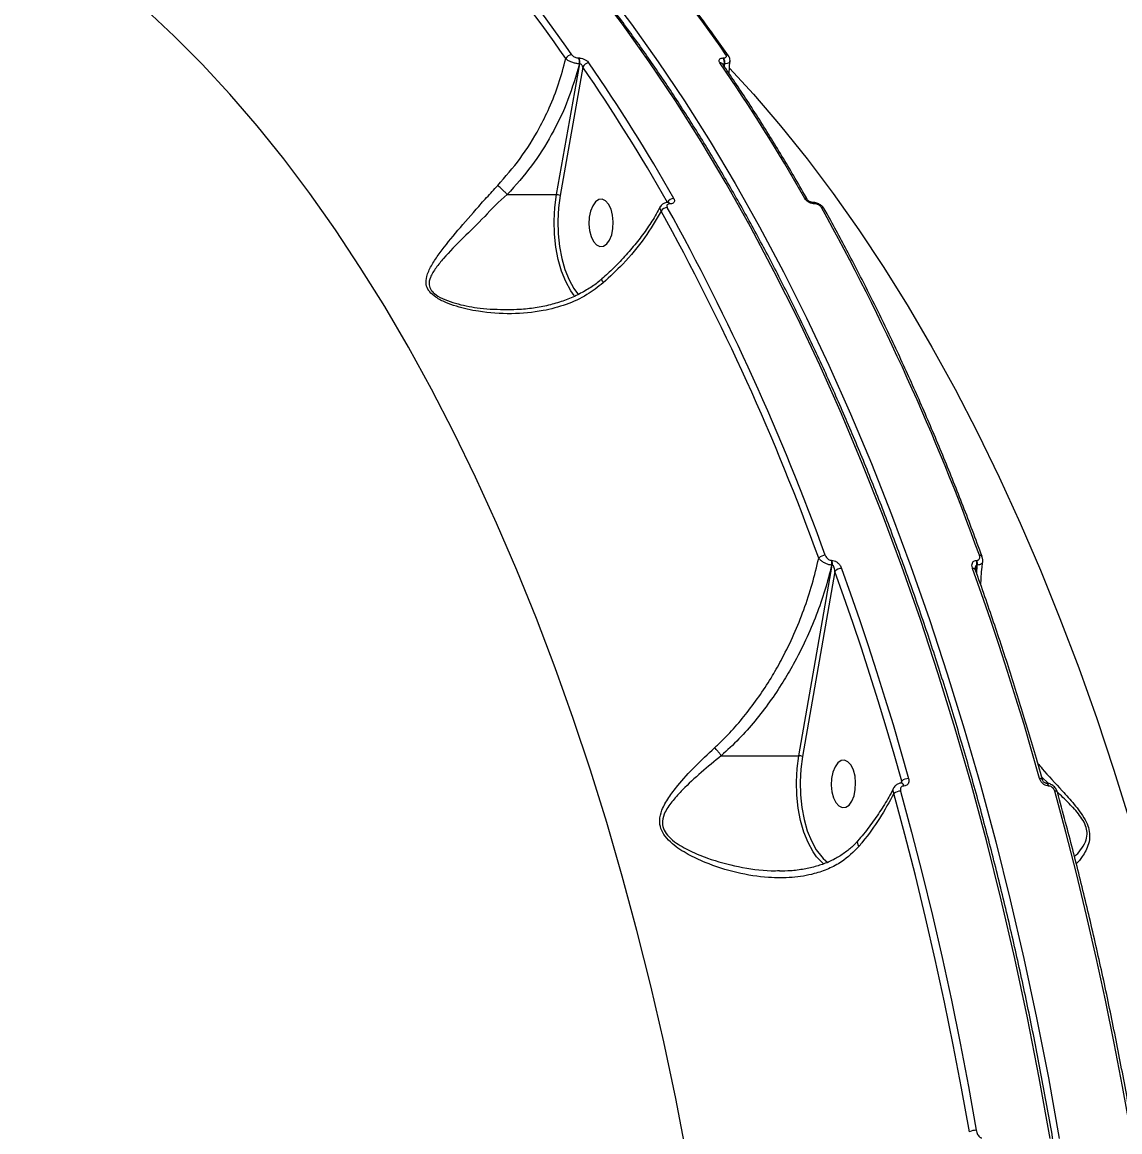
# Model space of a CAD drawing. Header units: millimetres. Extents: x -8327 to 9087, y -6583 to 5996.
# Drawn here: x 5336.9 to 5545.2, y 361.9 to 572.4 of the extents above; entities that cross this region are included whole.
import ezdxf

# ---------------------------------------------------------------- set-up
doc = ezdxf.new("R2010")
doc.units = ezdxf.units.MM
doc.layers.add('DIKOM_ОБЪЕКТ', color=7, linetype='Continuous')
doc.layers.add('DIKOM_РАЗМЕР_ОБЪЕКТА', color=7, linetype='Continuous')
doc.styles.add('style1', font='arial.ttf', dxfattribs={"width": 0.8})
doc.dimstyles.new('1-50', dxfattribs={"dimtxt": 300, "dimasz": 200, "dimexe": 100, "dimexo": 0, "dimgap": 100, "dimtad": 1, "dimtxsty": 'style1', "dimcen": 200, "dimclrd": 7, "dimclre": 7, "dimclrt": 7, "dimadec": 1, "dimazin": 2, "dimtfac": 1, "dimtmove": 0, "dimatfit": 2, "dimfxl": 0, "dimlwd": 25, "dimlwe": 18, "dimarcsym": 0})

# ---------------------------------------------------------------- blocks, each defined once
blk = doc.blocks.new('*D9')
at = {"layer": 'Defpoints', "color": 0, "transparency": 16777216}
for p in [(7087.37, 843.9), (-4957.59, 227.93), (7087.37, -4838.64)]:
    blk.add_point(p, dxfattribs=at)
at = {"layer": 'DIKOM_РАЗМЕР_ОБЪЕКТА', "color": 7, "lineweight": 18, "transparency": 16777216}
for p, q in [((7087.37, 843.9), (7087.37, -4938.64)), ((-4957.59, 227.93), (-4957.59, -4938.64))]:
    blk.add_line(p, q, dxfattribs=at)
at = {"layer": 'DIKOM_РАЗМЕР_ОБЪЕКТА', "color": 7, "lineweight": 25, "transparency": 16777216}
blk.add_line((-4757.59, -4838.64), (6887.37, -4838.64), dxfattribs=at)
at = {"layer": 'DIKOM_РАЗМЕР_ОБЪЕКТА', "color": 7, "transparency": 16777216}
for points in [[(-4757.59, -4805.31), (-4757.59, -4871.97), (-4957.59, -4838.64)], [(6887.37, -4805.31), (6887.37, -4871.97), (7087.37, -4838.64)]]:
    blk.add_solid(points, dxfattribs=at)
at = {"layer": 'DIKOM_РАЗМЕР_ОБЪЕКТА', "color": 7, "transparency": 16777216, "insert": (4098.94, -4585.47), "char_height": 300, "attachment_point": 5, "style": 'style1'}
blk.add_mtext('12040', dxfattribs=at)

msp = doc.modelspace()

# ---------------------------------------------------------------- linework, layer by layer
at = {"layer": 'DIKOM_ОБЪЕКТ', "color": 7, "linetype": 'Continuous', "lineweight": 15}
for p, q in [((5438.261, 539.699), (5442.669, 564.5)), ((5442.42, 565.63), (5442.489, 565.63)), ((5442.669, 564.5), (5442.601, 564.5)), ((5469.918, 565.63), (5469.986, 565.63)), ((5470.099, 564.5), (5470.03, 564.114)), ((5470.167, 564.5), (5470.099, 564.5)), ((5470.147, 563.939), (5470.167, 564.5)), ((5471.014, 562.65), (5471.186, 565.016)), ((5443.261, 563.888), (5438.934, 539.537)), ((5428.929, 539.699), (5438.261, 539.699)), ((5459.46, 538.219), (5459.413, 538.219)), ((5459.807, 537.957), (5459.76, 537.957)), ((5486.936, 538.219), (5486.889, 538.219)), ((5487.284, 537.957), (5487.237, 537.957)), ((5428.905, 517.905), (5429.117, 517.894)), ((5484.252, 433.281), (5490.593, 469.436)), ((5490.438, 470.335), (5490.527, 470.335)), ((5490.593, 469.436), (5490.505, 469.436)), ((5518.023, 469.436), (5517.829, 468.33)), ((5517.956, 470.335), (5518.044, 470.335)), ((5518.013, 467.81), (5518.112, 469.436)), ((5518.112, 469.436), (5518.023, 469.436)), ((5491.084, 468.24), (5484.924, 433.119)), ((5517.743, 468.57), (5517.74, 468.579)), ((5469.543, 433.281), (5484.252, 433.281)), ((5503.598, 428.052), (5503.782, 428.472)), ((5503.748, 428.059), (5503.72, 428.059)), ((5504.202, 427.534), (5504.174, 427.534)), ((5531.628, 428.003), (5530.309, 429.271)), ((5531.206, 428.059), (5531.178, 428.059)), ((5531.659, 427.534), (5531.631, 427.534))]:
    msp.add_line(p, q, dxfattribs=at)
at = {"layer": 'DIKOM_ОБЪЕКТ', "color": 7, "linetype": 'Continuous', "lineweight": 15, "flags": 128}
for points in [[(5531.957, 360.698), (5529.886, 372.205), (5527.644, 383.59), (5525.233, 394.844), (5522.655, 405.958), (5519.912, 416.922), (5517.006, 427.726), (5513.939, 438.362), (5510.715, 448.821), (5507.336, 459.094), (5503.806, 469.173), (5500.126, 479.048), (5496.299, 488.711), (5492.33, 498.155), (5488.222, 507.371), (5483.978, 516.352), (5479.601, 525.09), (5475.095, 533.578), (5470.465, 541.809), (5465.713, 549.775), (5460.844, 557.469), (5455.862, 564.887), (5450.772, 572.02), (5445.577, 578.864)], [(5447.291, 578.864), (5452.486, 572.02), (5457.577, 564.887), (5462.558, 557.469), (5467.427, 549.775), (5472.179, 541.809), (5476.809, 533.578), (5481.315, 525.09), (5485.692, 516.352), (5489.936, 507.371), (5494.045, 498.155), (5498.014, 488.711), (5501.84, 479.048), (5505.52, 469.173), (5509.051, 459.094), (5512.43, 448.821), (5515.653, 438.362), (5518.72, 427.726), (5521.626, 416.922), (5524.369, 405.958), (5526.947, 394.844), (5529.358, 383.59), (5531.6, 372.205), (5533.671, 360.698)], [(5463.027, 357.348), (5460.908, 368.249), (5458.619, 379.02), (5456.161, 389.65), (5453.538, 400.129), (5450.752, 410.449), (5447.804, 420.598), (5444.699, 430.568), (5441.438, 440.35), (5438.025, 449.934), (5434.464, 459.311), (5430.756, 468.474), (5426.907, 477.412), (5422.919, 486.118), (5418.796, 494.584), (5414.542, 502.803), (5410.161, 510.765), (5405.657, 518.464), (5401.034, 525.893), (5396.296, 533.045), (5391.448, 539.912), (5386.495, 546.49), (5381.441, 552.771), (5376.29, 558.75), (5371.048, 564.421), (5365.719, 569.78), (5360.309, 574.82)], [(5471.107, 563.673), (5475.636, 558.75), (5480.786, 552.771), (5485.841, 546.49), (5490.794, 539.912), (5495.642, 533.045), (5500.379, 525.893), (5505.002, 518.464), (5509.507, 510.765), (5513.888, 502.803), (5518.142, 494.584), (5522.265, 486.118), (5526.253, 477.412), (5530.102, 468.474), (5533.81, 459.311), (5537.371, 449.934), (5540.784, 440.35), (5544.044, 430.568), (5547.15, 420.598)], [(5441.643, 520.545), (5440.978, 521.482), (5440.03, 523.207), (5439.229, 525.194), (5438.593, 527.394), (5438.137, 529.757), (5437.872, 532.227), (5437.804, 534.746), (5437.935, 537.257), (5438.261, 539.699)], [(5438.934, 539.537), (5438.617, 537.169), (5438.49, 534.734), (5438.556, 532.291), (5438.813, 529.896), (5439.255, 527.605), (5439.872, 525.471), (5440.649, 523.546), (5441.568, 521.872), (5442.449, 520.673)], [(5448.736, 532.096), (5448.981, 533.285), (5449.044, 534.56), (5448.919, 535.818), (5448.616, 536.956), (5448.161, 537.884), (5447.59, 538.524), (5446.949, 538.826), (5446.29, 538.765), (5445.667, 538.346), (5445.129, 537.603), (5444.722, 536.596), (5444.476, 535.407), (5444.414, 534.132), (5444.538, 532.874), (5444.841, 531.736), (5445.296, 530.809), (5445.867, 530.169), (5446.508, 529.867), (5447.167, 529.928), (5447.79, 530.347), (5448.328, 531.089), (5448.736, 532.096)], [(5503.782, 428.472), (5502.321, 433.59), (5500.823, 438.668), (5499.289, 443.705), (5497.719, 448.7), (5496.114, 453.652), (5494.472, 458.56), (5492.796, 463.423), (5491.084, 468.24)], [(5492.363, 468.814), (5494.079, 463.985), (5495.759, 459.111), (5497.404, 454.191), (5499.014, 449.227), (5500.588, 444.22), (5502.126, 439.171), (5503.627, 434.081), (5505.092, 428.95)], [(5529.95, 428.95), (5528.485, 434.081), (5526.984, 439.171), (5525.446, 444.22), (5523.872, 449.227), (5522.262, 454.191), (5520.617, 459.111), (5518.937, 463.985), (5517.221, 468.814)], [(5487.633, 414.127), (5486.969, 415.064), (5486.021, 416.79), (5485.219, 418.776), (5484.583, 420.976), (5484.127, 423.339), (5483.863, 425.809), (5483.795, 428.329), (5483.925, 430.839), (5484.252, 433.281)], [(5484.924, 433.119), (5484.608, 430.751), (5484.481, 428.317), (5484.547, 425.874), (5484.804, 423.478), (5485.246, 421.187), (5485.862, 419.054), (5486.639, 417.128), (5487.558, 415.455), (5488.598, 414.073), (5488.873, 413.777)], [(5494.726, 425.679), (5494.971, 426.868), (5495.034, 428.143), (5494.909, 429.4), (5494.607, 430.539), (5494.151, 431.466), (5493.58, 432.106), (5492.939, 432.408), (5492.28, 432.347), (5491.657, 431.928), (5491.12, 431.185), (5490.712, 430.178), (5490.466, 428.989), (5490.404, 427.714), (5490.529, 426.457), (5490.831, 425.318), (5491.286, 424.391), (5491.857, 423.751), (5492.499, 423.449), (5493.158, 423.51), (5493.781, 423.929), (5494.318, 424.672), (5494.726, 425.679)], [(5516.617, 361.944), (5515.131, 370.208), (5513.556, 378.411), (5511.893, 386.547), (5510.143, 394.615), (5508.307, 402.61), (5506.385, 410.528), (5504.378, 418.367), (5502.287, 426.123)], [(5503.563, 426.562), (5505.658, 418.789), (5507.669, 410.932), (5509.596, 402.996), (5511.436, 394.984), (5513.19, 386.898), (5514.856, 378.743), (5516.435, 370.523), (5517.924, 362.24)], [(5547.171, 362.24), (5545.681, 370.523), (5544.103, 378.743), (5542.436, 386.898), (5540.682, 394.984), (5538.842, 402.996), (5536.916, 410.932), (5534.904, 418.789), (5532.809, 426.562)], [(5533.319, 426.355), (5533.315, 426.369), (5533.271, 426.435), (5533.196, 426.489), (5533.091, 426.529), (5532.961, 426.553), (5532.809, 426.562)], [(5489.022, 412.698), (5488.041, 413.639), (5487.633, 414.127)], [(5488.873, 413.777), (5489.734, 413.015), (5489.774, 412.985)]]:
    msp.add_lwpolyline(points, dxfattribs=at)
at = {"layer": 'DIKOM_ОБЪЕКТ', "color": 7, "linetype": 'Continuous', "lineweight": 15}
for centre, radius, start, end in [((5238.911, 427.475), 245.271, 34.45514, 49.01567), ((5268.158, 427.475), 245.271, 34.45514, 49.01567), ((5238.214, 427.03), 244.738, 34.45526, 49.01528), ((5441.212, 564.912), 1.329, 92.48345, 154.06003), ((5470.437, 565.634), 0.607, 38.14018, 93.39548), ((5441.02, 564.827), 1.615, 348.32582, 29.84248), ((5441.093, 564.828), 1.61, 348.25858, 29.90972), ((5444.48, 563.365), 1.326, 92.32021, 156.75852), ((5161.789, 369.942), 343.235, 29.50198, 34.5683), ((5469.321, 564.086), 0.605, 37.79145, 93.48863), ((5186.379, 369.775), 343.552, 29.50431, 34.56597), ((5468.514, 564.826), 1.618, 348.37068, 29.79762), ((5468.586, 564.827), 1.615, 348.32582, 29.84248), ((5161.16, 369.517), 342.581, 29.50342, 34.56736), ((5438.277, 538.288), 1.411, 62.24605, 90.62036), ((5460.561, 537.557), 1.414, 91.63643, 151.59536), ((5485.431, 538.403), 0.57, 34.24019, 95.31108), ((5459.326, 535.842), 1.437, 91.81897, 148.37464), ((5061.601, 316.743), 454.736, 19.86983, 29.01072), ((5459.366, 537.795), 0.427, 22.33693, 83.68472), ((5459.414, 537.796), 0.425, 22.26729, 84.51571), ((5486.844, 537.796), 0.424, 22.26044, 84.59672), ((5486.887, 537.793), 0.43, 22.50458, 82.69063), ((5488.578, 536.708), 0.572, 34.33614, 95.10841), ((5090.848, 316.743), 454.736, 19.86983, 29.01072), ((5061.339, 316.566), 453.69, 19.86933, 29.01107), ((5489.284, 469.548), 1.754, 90.62116, 136.07651), ((5488.723, 469.756), 1.81, 349.81906, 18.6694), ((5488.811, 469.756), 1.81, 349.81906, 18.6694), ((5516.245, 469.755), 1.807, 349.81669, 18.73216), ((5516.327, 469.754), 1.813, 349.86754, 18.68132), ((5518.588, 470.779), 0.528, 32.86428, 98.30233), ((5492.369, 467.088), 1.725, 90.19041, 138.12199), ((5517.301, 468.3), 0.52, 32.54264, 98.85743), ((5484.268, 431.874), 1.407, 62.20352, 90.64435), ((5503.578, 427.478), 0.598, 5.32462, 76.10055), ((5503.613, 427.482), 0.591, 5.03837, 77.40257), ((5505.081, 426.948), 2.002, 89.70185, 130.45607), ((5530.042, 428.449), 0.51, 35.07379, 100.50637), ((5531.043, 427.482), 0.591, 5.02856, 77.47127), ((5531.063, 427.478), 0.599, 5.32037, 75.805), ((5503.566, 424.476), 2.085, 90.09732, 127.83272), ((5517.91, 359.272), 2.968, 89.73105, 115.82463)]:
    msp.add_arc(centre, radius, start, end, dxfattribs=at)
for points, knots in [([(5543.534, 228.93), (5543.527, 230.95), (5543.506, 236.81), (5543.348, 246.505), (5543.006, 258.003), (5542.499, 269.48), (5541.831, 280.925), (5541.001, 292.33), (5540.01, 303.687), (5538.859, 314.986), (5537.548, 326.221), (5536.079, 337.382), (5534.453, 348.46), (5532.671, 359.448), (5530.734, 370.337), (5528.643, 381.119), (5526.402, 391.787), (5524.009, 402.331), (5521.469, 412.744), (5518.782, 423.018), (5515.951, 433.146), (5512.977, 443.12), (5509.864, 452.932), (5506.612, 462.575), (5503.225, 472.042), (5499.706, 481.325), (5496.056, 490.418), (5492.278, 499.314), (5488.376, 508.007), (5484.352, 516.488), (5480.21, 524.754), (5475.95, 532.795), (5471.579, 540.609), (5467.098, 548.187), (5462.511, 555.524), (5457.821, 562.615), (5453.033, 569.455), (5448.148, 576.037), (5443.171, 582.358), (5438.106, 588.413), (5432.957, 594.196), (5427.727, 599.703), (5422.42, 604.93), (5417.041, 609.874), (5411.592, 614.529), (5406.08, 618.894), (5400.507, 622.963), (5394.877, 626.734), (5389.198, 630.209), (5383.468, 633.361), (5378.849, 635.7), (5376.129, 636.877), (5375.346, 637.215)], [0, 0, 0, 0, 0.010755, 0.031188, 0.0516214, 0.072055, 0.0924886, 0.1129222, 0.1333561, 0.15379, 0.1742242, 0.1946585, 0.2150931, 0.2355279, 0.2559631, 0.2763985, 0.2968343, 0.3172704, 0.3377069, 0.3581439, 0.3785814, 0.3990192, 0.4194576, 0.4398964, 0.460336, 0.4807759, 0.5012167, 0.5216578, 0.5420995, 0.5625418, 0.5829847, 0.6034285, 0.6238724, 0.6443171, 0.6647619, 0.6852074, 0.705653, 0.7260989, 0.7465444, 0.7669899, 0.7874346, 0.8078782, 0.8283208, 0.8487614, 0.8692005, 0.8896362, 0.9100692, 0.9304987, 0.9509233, 0.9713434, 0.9917581, 1, 1, 1, 1]), ([(5470.915, 566.008), (5470.072, 567.201), (5467.628, 570.66), (5463.51, 576.189), (5458.532, 582.506), (5453.465, 588.554), (5448.313, 594.33), (5443.081, 599.832), (5437.772, 605.049), (5433.223, 609.234), (5430.435, 611.635), (5429.461, 612.473)], [0, 0, 0, 0, 0.0652735, 0.1892978, 0.3133246, 0.4373504, 0.5613719, 0.6853874, 0.8093958, 0.9333937, 1, 1, 1, 1]), ([(5441.154, 566.24), (5441.214, 566.169), (5441.334, 566.026), (5441.621, 565.837), (5441.943, 565.701), (5442.221, 565.638), (5442.369, 565.632), (5442.42, 565.63)], [0, 0, 0, 0, 0.2288037, 0.4576939, 0.6783802, 0.8883492, 1, 1, 1, 1]), ([(5469.986, 565.63), (5470.074, 565.636), (5470.249, 565.649), (5470.426, 565.748), (5470.513, 565.893), (5470.504, 566.066), (5470.433, 566.186), (5470.401, 566.24)], [0, 0, 0, 0, 0.2038872, 0.408036, 0.6135074, 0.8265211, 1, 1, 1, 1]), ([(5427.108, 541.418), (5428.565, 543.086), (5431.516, 546.465), (5434.659, 551.538), (5437.026, 556.335), (5438.77, 560.742), (5439.599, 563.903), (5440.017, 565.493)], [0, 0, 0, 0, 0.2398764, 0.4858768, 0.639422, 0.8185479, 1, 1, 1, 1]), ([(5442.601, 564.5), (5441.948, 562.225), (5440.623, 557.616), (5437.478, 551.107), (5433.632, 544.988), (5430.509, 541.476), (5428.929, 539.699)], [0, 0, 0, 0, 0.2516515, 0.5098591, 0.7518666, 1, 1, 1, 1]), ([(5442.601, 564.5), (5442.499, 564.507), (5442.205, 564.527), (5441.651, 564.642), (5440.997, 564.866), (5440.402, 565.165), (5440.145, 565.384), (5440.017, 565.493)], [0, 0, 0, 0, 0.1131963, 0.3259075, 0.5480421, 0.7754286, 1, 1, 1, 1]), ([(5442.489, 565.63), (5442.565, 565.627), (5442.791, 565.619), (5443.217, 565.522), (5443.712, 565.31), (5444.153, 565.02), (5444.335, 564.8), (5444.426, 564.69)], [0, 0, 0, 0, 0.1082872, 0.3204579, 0.5430545, 0.7716447, 1, 1, 1, 1]), ([(5443.261, 563.888), (5443.238, 563.959), (5443.191, 564.098), (5443.065, 564.284), (5442.923, 564.416), (5442.811, 564.472), (5442.733, 564.496), (5442.695, 564.498), (5442.669, 564.5)], [0, 0, 0, 0, 0.2552842, 0.4989952, 0.7168117, 0.8616324, 0.9068689, 1, 1, 1, 1]), ([(5469.284, 564.69), (5469.235, 564.774), (5469.126, 564.961), (5469.115, 565.227), (5469.25, 565.451), (5469.52, 565.601), (5469.785, 565.62), (5469.918, 565.63)], [0, 0, 0, 0, 0.1741858, 0.3895616, 0.5957622, 0.7979032, 1, 1, 1, 1]), ([(5469.805, 564.451), (5469.799, 564.459), (5469.791, 564.47), (5469.794, 564.464), (5469.795, 564.462)], [0, 0, 0, 0, 0.67614113, 1, 1, 1, 1]), ([(5485.902, 538.723), (5485.127, 540.076), (5482.88, 544.001), (5479.075, 550.314), (5474.489, 557.56), (5471.354, 562.17), (5469.799, 564.457)], [0, 0, 0, 0, 0.14988659, 0.43471243, 0.71954539, 1, 1, 1, 1]), ([(5470.099, 564.5), (5470.061, 564.496), (5470.015, 564.491), (5469.936, 564.451), (5469.902, 564.411), (5469.873, 564.377)], [0, 0, 0, 0, 0.398442, 0.4844083, 1, 1, 1, 1]), ([(5471.174, 565.016), (5471.177, 564.998), (5471.197, 564.887), (5471.032, 564.723), (5470.697, 564.551), (5470.344, 564.517), (5470.167, 564.5)], [0, 0, 0, 0, 0.0596638, 0.3723902, 0.6859008, 1, 1, 1, 1]), ([(5471.17, 565.021), (5471.181, 565.065), (5471.229, 565.256), (5471.129, 565.606), (5471.019, 565.89), (5470.914, 566.008), (5470.913, 566.01)], [0, 0, 0, 0, 0.1287006, 0.54912415, 0.99522065, 1, 1, 1, 1]), ([(5447.142, 522.964), (5446.133, 522.179), (5443.966, 520.494), (5440.075, 518.76), (5435.263, 517.464), (5429.646, 516.953), (5424.08, 517.351), (5419.911, 518.255), (5417.203, 519.213), (5415.42, 520.12), (5414.427, 520.971), (5413.815, 521.79), (5413.411, 522.783), (5413.593, 524.385), (5414.465, 526.216), (5416.241, 528.885), (5419.053, 532.377), (5422.256, 536.087), (5424.996, 539.149), (5426.401, 540.659), (5427.108, 541.418)], [0, 0, 0, 0, 0.0590584, 0.126774, 0.1965267, 0.2899962, 0.3861948, 0.4527713, 0.4864327, 0.5209044, 0.5489139, 0.5542505, 0.5800464, 0.6152109, 0.6617352, 0.7094954, 0.8061408, 0.9056042, 0.9525553, 1, 1, 1, 1]), ([(5428.927, 539.7), (5428.795, 539.846), (5428.531, 540.138), (5428.04, 540.62), (5427.601, 541.016), (5427.294, 541.274), (5427.155, 541.381), (5427.108, 541.418)], [0, 0, 0, 0, 0.2487495, 0.4975569, 0.746433, 0.9126913, 1, 1, 1, 1]), ([(5428.927, 539.7), (5428.926, 539.699), (5427.288, 538.471), (5424.622, 535.397), (5420.437, 531.455), (5417.393, 528.275), (5415.35, 525.829), (5414.307, 524.194), (5413.967, 522.734), (5414.301, 521.829), (5414.863, 521.098), (5415.823, 520.342), (5417.562, 519.555), (5420.242, 518.734), (5424.047, 518.003), (5427.189, 517.94), (5428.905, 517.905)], [0, 0, 0, 0, 0.0000269, 0.138832, 0.2813251, 0.427529, 0.4947205, 0.5630277, 0.6112747, 0.6455623, 0.6526443, 0.690314, 0.7374439, 0.7864473, 0.883296, 1, 1, 1, 1]), ([(5428.929, 539.699), (5428.928, 539.699), (5428.928, 539.699), (5428.927, 539.699), (5428.927, 539.7), (5428.927, 539.7)], [0, 0, 0, 0, 0.4444452, 0.8894401, 1, 1, 1, 1]), ([(5460.52, 538.97), (5460.571, 538.856), (5460.672, 538.629), (5460.621, 538.325), (5460.424, 538.096), (5460.131, 537.974), (5459.899, 537.962), (5459.807, 537.957)], [0, 0, 0, 0, 0.2150665, 0.4299951, 0.6446431, 0.8591897, 1, 1, 1, 1]), ([(5487.237, 537.957), (5487.139, 537.962), (5486.894, 537.974), (5486.463, 538.096), (5486.007, 538.325), (5485.614, 538.629), (5485.457, 538.856), (5485.378, 538.97)], [0, 0, 0, 0, 0.1407652, 0.3553175, 0.5700958, 0.784999, 1, 1, 1, 1]), ([(5457.961, 537.45), (5457.705, 536.959), (5456.995, 535.596), (5455.546, 533.367), (5453.651, 530.783), (5451.503, 528.246), (5449.254, 525.874), (5447.635, 524.409), (5446.88, 523.726)], [0, 0, 0, 0, 0.1021389, 0.2839105, 0.467274, 0.6519901, 0.8376701, 1, 1, 1, 1]), ([(5458.103, 536.595), (5458.039, 536.742), (5457.91, 537.034), (5457.911, 537.323), (5457.997, 537.421), (5458.001, 537.425)], [0, 0, 0, 0, 0.4897173, 0.9790378, 1, 1, 1, 1]), ([(5459.413, 538.219), (5459.413, 538.219), (5459.189, 538.233), (5458.794, 538.147), (5458.289, 537.872), (5458.1, 537.58), (5458.012, 537.444)], [0, 0, 0, 0, 0.00055105, 0.38828623, 0.71516102, 1, 1, 1, 1]), ([(5459.76, 537.957), (5459.698, 537.954), (5459.542, 537.945), (5459.346, 537.864), (5459.215, 537.71), (5459.181, 537.507), (5459.247, 537.354), (5459.281, 537.278)], [0, 0, 0, 0, 0.14212503, 0.35698064, 0.57154228, 0.78568256, 1, 1, 1, 1]), ([(5459.541, 538.226), (5459.539, 538.224), (5459.535, 538.221), (5459.478, 538.221), (5459.456, 538.221)], [0, 0, 0, 0, 0.61692504, 1, 1, 1, 1]), ([(5486.885, 538.221), (5486.862, 538.221), (5486.804, 538.221), (5486.652, 538.247), (5486.454, 538.311), (5486.243, 538.414), (5486.067, 538.538), (5485.958, 538.642), (5485.91, 538.71), (5485.906, 538.716), (5485.905, 538.718)], [0, 0, 0, 0, 0.0888641, 0.220689, 0.3688933, 0.5325223, 0.6970289, 0.8338106, 0.9576561, 1, 1, 1, 1]), ([(5489.035, 537.024), (5489.008, 537.081), (5488.893, 537.323), (5488.503, 537.691), (5487.87, 538.056), (5487.3, 538.237), (5486.997, 538.204), (5486.941, 538.198)], [0, 0, 0, 0, 0.0779977, 0.332788, 0.6248964, 0.9303976, 1, 1, 1, 1]), ([(5488.527, 537.278), (5488.475, 537.354), (5488.37, 537.507), (5488.108, 537.71), (5487.804, 537.864), (5487.515, 537.945), (5487.35, 537.954), (5487.284, 537.957)], [0, 0, 0, 0, 0.21431389, 0.42839811, 0.64293531, 0.85781215, 1, 1, 1, 1]), ([(5519.031, 471.065), (5518.424, 472.708), (5516.663, 477.472), (5513.648, 485.216), (5509.945, 494.228), (5506.113, 503.038), (5502.159, 511.642), (5498.084, 520.032), (5493.965, 528.059), (5490.927, 533.675), (5489.299, 536.587), (5489.051, 537.031)], [0, 0, 0, 0, 0.0688405, 0.199647, 0.3304594, 0.4612759, 0.5920954, 0.7229198, 0.8537472, 0.9776948, 1, 1, 1, 1]), ([(5458.103, 536.595), (5457.113, 534.893), (5455.105, 531.442), (5451.296, 526.847), (5448.396, 524.136), (5447.142, 522.964)], [0, 0, 0, 0, 0.35586, 0.7214861, 1, 1, 1, 1]), ([(5446.873, 523.74), (5446.741, 523.615), (5446.018, 522.934), (5444.485, 521.896), (5442.264, 520.627), (5439.782, 519.579), (5437.093, 518.754), (5434.22, 518.197), (5431.542, 517.881), (5429.822, 517.878), (5429.114, 517.876)], [0, 0, 0, 0, 0.0283351, 0.1553551, 0.289862, 0.4317183, 0.5797008, 0.7321338, 0.889768, 1, 1, 1, 1]), ([(5447.142, 522.964), (5447.127, 522.991), (5447.066, 523.093), (5446.949, 523.319), (5446.856, 523.576), (5446.906, 523.65), (5446.928, 523.683)], [0, 0, 0, 0, 0.0711558, 0.2787986, 0.6763838, 1, 1, 1, 1]), ([(5468.259, 434.785), (5468.504, 435.012), (5469.736, 436.153), (5471.858, 438.345), (5475.423, 442.573), (5478.514, 447.094), (5481.34, 452.12), (5483.361, 456.286), (5485.255, 460.989), (5486.855, 465.823), (5487.633, 469.117), (5488.021, 470.764)], [0, 0, 0, 0, 0.0242948, 0.1222463, 0.2202165, 0.4215148, 0.5118835, 0.6322359, 0.7525896, 0.8762956, 1, 1, 1, 1]), ([(5490.505, 469.436), (5490.092, 467.845), (5489.268, 464.663), (5487.596, 459.911), (5485.603, 455.204), (5483.445, 450.959), (5481.142, 447.044), (5478.737, 443.453), (5475.95, 439.845), (5472.91, 436.4), (5470.663, 434.321), (5469.54, 433.282)], [0, 0, 0, 0, 0.1183228, 0.2366511, 0.358142, 0.4796281, 0.5712568, 0.676827, 0.7823882, 0.8912039, 1, 1, 1, 1]), ([(5490.505, 469.436), (5490.424, 469.441), (5490.158, 469.46), (5489.671, 469.582), (5489.064, 469.847), (5488.5, 470.221), (5488.172, 470.551), (5488.042, 470.735), (5488.021, 470.764)], [0, 0, 0, 0, 0.08919685, 0.29360689, 0.48956253, 0.71632528, 0.95449497, 1, 1, 1, 1]), ([(5489.265, 471.301), (5489.33, 471.162), (5489.444, 470.916), (5489.728, 470.619), (5490.018, 470.427), (5490.263, 470.344), (5490.397, 470.337), (5490.438, 470.335)], [0, 0, 0, 0, 0.302503, 0.5346723, 0.7254127, 0.9171373, 1, 1, 1, 1]), ([(5490.527, 470.335), (5490.588, 470.332), (5490.799, 470.322), (5491.187, 470.186), (5491.651, 469.873), (5492.092, 469.406), (5492.267, 469.023), (5492.363, 468.814)], [0, 0, 0, 0, 0.0796432, 0.2757603, 0.4707087, 0.7104964, 1, 1, 1, 1]), ([(5491.084, 468.24), (5491.07, 468.402), (5491.044, 468.688), (5490.941, 469.048), (5490.831, 469.268), (5490.734, 469.378), (5490.662, 469.427), (5490.614, 469.433), (5490.593, 469.436)], [0, 0, 0, 0, 0.3509399, 0.6182077, 0.8028672, 0.8792279, 0.9491015, 1, 1, 1, 1]), ([(5517.221, 468.814), (5517.212, 468.842), (5517.14, 469.049), (5517.083, 469.405), (5517.151, 469.816), (5517.33, 470.106), (5517.596, 470.297), (5517.836, 470.322), (5517.956, 470.335)], [0, 0, 0, 0, 0.0392354, 0.287247, 0.4952225, 0.6710154, 0.8353419, 1, 1, 1, 1]), ([(5518.023, 469.436), (5518.001, 469.433), (5517.957, 469.427), (5517.875, 469.369), (5517.788, 469.239), (5517.722, 469.06), (5517.703, 468.928), (5517.695, 468.874)], [0, 0, 0, 0, 0.1032535, 0.204757, 0.4541597, 0.778095, 1, 1, 1, 1]), ([(5518.044, 470.335), (5518.122, 470.343), (5518.278, 470.359), (5518.45, 470.482), (5518.563, 470.667), (5518.602, 470.926), (5518.565, 471.151), (5518.518, 471.282), (5518.512, 471.301)], [0, 0, 0, 0, 0.167319, 0.334516, 0.5091891, 0.7130726, 0.9576702, 1, 1, 1, 1]), ([(5519.135, 470.133), (5519.127, 470.057), (5519.11, 469.878), (5518.905, 469.661), (5518.576, 469.484), (5518.268, 469.452), (5518.112, 469.436)], [0, 0, 0, 0, 0.1939325, 0.4617988, 0.7280035, 1, 1, 1, 1]), ([(5518.791, 465.618), (5518.836, 466.749), (5518.896, 468.246), (5519.106, 469.759), (5519.157, 470.129)], [0, 0, 0, 0, 0.755064, 1, 1, 1, 1]), ([(5519.149, 470.128), (5519.152, 470.141), (5519.204, 470.339), (5519.165, 470.668), (5519.049, 470.954), (5519.005, 471.06)], [0, 0, 0, 0, 0.0411908, 0.6437604, 1, 1, 1, 1]), ([(5517.754, 468.573), (5517.733, 468.624), (5517.678, 468.753), (5517.689, 468.867), (5517.687, 468.866), (5517.687, 468.866)], [0, 0, 0, 0, 0.33019892, 0.84935718, 1, 1, 1, 1]), ([(5530.46, 428.742), (5529.958, 430.513), (5528.501, 435.647), (5525.982, 444.029), (5522.855, 453.826), (5520.093, 461.993), (5518.353, 466.865), (5517.74, 468.579)], [0, 0, 0, 0, 0.1293234, 0.3750439, 0.620776, 0.8665138, 1, 1, 1, 1]), ([(5495.689, 416.126), (5494.624, 415.063), (5492.894, 413.338), (5489.894, 411.782), (5486.786, 410.697), (5482.959, 410.076), (5478.007, 410.085), (5472.416, 410.974), (5467.29, 412.595), (5463.194, 414.511), (5460.587, 416.174), (5458.858, 417.895), (5457.986, 419.427), (5457.735, 421.164), (5458.26, 423.186), (5459.517, 425.371), (5461.619, 428.109), (5464.503, 431.254), (5466.999, 433.601), (5468.259, 434.785)], [0, 0, 0, 0, 0.0742594, 0.1205063, 0.1678162, 0.2375797, 0.309446, 0.4056705, 0.5047083, 0.560248, 0.616858, 0.6484763, 0.6753861, 0.7024581, 0.7386865, 0.7871074, 0.8368143, 0.9176515, 1, 1, 1, 1]), ([(5469.54, 433.282), (5469.424, 433.444), (5469.193, 433.768), (5468.784, 434.247), (5468.467, 434.582), (5468.308, 434.737), (5468.259, 434.785)], [0, 0, 0, 0, 0.3252803, 0.6504959, 0.8925472, 1, 1, 1, 1]), ([(5469.543, 433.281), (5468.252, 432.228), (5465.65, 430.106), (5462.607, 427.3), (5460.322, 424.826), (5458.933, 422.892), (5458.278, 421.059), (5458.461, 419.481), (5459.314, 418.106), (5461.03, 416.596), (5463.628, 415.146), (5467.687, 413.492), (5472.836, 412.137), (5477.476, 411.406), (5480.056, 411.479), (5480.586, 411.494)], [0, 0, 0, 0, 0.1152484, 0.2323552, 0.3000491, 0.3688659, 0.4169839, 0.4518039, 0.4866024, 0.5288359, 0.6059745, 0.6853137, 0.8228461, 0.9636298, 1, 1, 1, 1]), ([(5469.54, 433.282), (5469.54, 433.282), (5469.54, 433.281), (5469.542, 433.281), (5469.543, 433.281), (5469.543, 433.281)], [0, 0, 0, 0, 0.25560207, 0.70276735, 1, 1, 1, 1]), ([(5529.571, 431.854), (5529.854, 431.51), (5531.249, 429.815), (5533.685, 427.26), (5536.15, 424.52), (5537.623, 422.667), (5538.603, 421.181), (5539.281, 419.623), (5539.523, 418.013), (5539.27, 416.54), (5538.726, 415.231), (5537.918, 413.894), (5537.288, 413.183), (5536.902, 412.747)], [0, 0, 0, 0, 0.05388031, 0.26537339, 0.38778177, 0.44977373, 0.51356734, 0.57325448, 0.63307959, 0.71338224, 0.79309269, 0.87298792, 1, 1, 1, 1]), ([(5503.721, 428.044), (5503.676, 428.048), (5503.423, 428.073), (5502.963, 427.914), (5502.491, 427.591), (5502.337, 427.277), (5502.28, 427.161)], [0, 0, 0, 0, 0.0748808, 0.4172276, 0.7841919, 1, 1, 1, 1]), ([(5504.174, 427.534), (5504.083, 427.524), (5503.902, 427.504), (5503.692, 427.354), (5503.555, 427.13), (5503.504, 426.854), (5503.544, 426.654), (5503.563, 426.562)], [0, 0, 0, 0, 0.195159, 0.3902017, 0.5932551, 0.8111054, 1, 1, 1, 1]), ([(5503.713, 428.061), (5503.734, 428.125), (5503.776, 428.258), (5503.78, 428.399), (5503.782, 428.472)], [0, 0, 0, 0, 0.4847301, 1, 1, 1, 1]), ([(5505.092, 428.95), (5505.119, 428.815), (5505.178, 428.526), (5505.107, 428.124), (5504.909, 427.796), (5504.602, 427.577), (5504.335, 427.548), (5504.202, 427.534)], [0, 0, 0, 0, 0.1890228, 0.4045662, 0.6068512, 0.8034807, 1, 1, 1, 1]), ([(5531.631, 427.534), (5531.565, 427.537), (5531.351, 427.548), (5530.957, 427.684), (5530.51, 428.002), (5530.138, 428.446), (5530.012, 428.782), (5529.95, 428.95)], [0, 0, 0, 0, 0.093083, 0.3039411, 0.5301954, 0.7651821, 1, 1, 1, 1]), ([(5531.172, 428.06), (5531.165, 428.06), (5531.148, 428.059), (5531.061, 428.078), (5530.944, 428.131), (5530.806, 428.224), (5530.664, 428.362), (5530.542, 428.532), (5530.477, 428.674), (5530.464, 428.731), (5530.463, 428.74)], [0, 0, 0, 0, 0.0920966, 0.2057479, 0.3190188, 0.4538408, 0.6001227, 0.7736441, 0.9657692, 1, 1, 1, 1]), ([(5533.305, 426.353), (5533.293, 426.41), (5533.23, 426.711), (5532.902, 427.234), (5532.317, 427.759), (5531.703, 428.04), (5531.338, 428.033), (5531.208, 428.031)], [0, 0, 0, 0, 0.0618233, 0.3256187, 0.6140342, 0.8635993, 1, 1, 1, 1]), ([(5532.809, 426.562), (5532.766, 426.676), (5532.681, 426.906), (5532.427, 427.209), (5532.121, 427.43), (5531.85, 427.524), (5531.703, 427.532), (5531.659, 427.534)], [0, 0, 0, 0, 0.2336444, 0.4673488, 0.6954108, 0.9086003, 1, 1, 1, 1]), ([(5502.245, 427.173), (5502.198, 427.073), (5501.705, 426.02), (5500.519, 424.015), (5498.669, 421.189), (5496.951, 418.873), (5495.784, 417.536), (5495.403, 417.099)], [0, 0, 0, 0, 0.02915505, 0.30743407, 0.58611776, 0.86464649, 1, 1, 1, 1]), ([(5502.287, 426.123), (5501.427, 424.537), (5499.741, 421.425), (5497.323, 418.116), (5495.914, 416.4), (5495.689, 416.126)], [0, 0, 0, 0, 0.466535, 0.9150169, 1, 1, 1, 1]), ([(5502.287, 426.123), (5502.237, 426.277), (5502.129, 426.608), (5502.14, 426.973), (5502.25, 427.127), (5502.272, 427.158)], [0, 0, 0, 0, 0.4072596, 0.8788907, 1, 1, 1, 1]), ([(5547.668, 362.092), (5547.331, 364.004), (5546.353, 369.548), (5544.617, 378.646), (5542.412, 389.341), (5540.054, 399.914), (5537.546, 410.357), (5535.287, 419.159), (5533.839, 424.453), (5533.319, 426.355)], [0, 0, 0, 0, 0.0864647, 0.2507435, 0.415027, 0.5793148, 0.7436056, 0.9078982, 1, 1, 1, 1]), ([(5536.542, 414.146), (5536.564, 414.164), (5536.974, 414.498), (5537.759, 415.358), (5538.609, 416.736), (5539.033, 418.207), (5538.866, 419.66), (5538.226, 421.027), (5537.316, 422.285), (5536.578, 423.118), (5535.415, 424.36), (5534.403, 425.336), (5533.518, 426.186), (5533.378, 426.321)], [0, 0, 0, 0, 0.0092567, 0.1704302, 0.3302067, 0.4433978, 0.524984, 0.6063828, 0.6888479, 0.7718536, 0.7854399, 0.9659454, 1, 1, 1, 1]), ([(5495.406, 417.113), (5495.292, 416.97), (5494.746, 416.287), (5493.543, 415.259), (5491.798, 414.038), (5489.806, 413.039), (5487.615, 412.275), (5485.213, 411.726), (5482.856, 411.413), (5481.274, 411.404), (5480.585, 411.4)], [0, 0, 0, 0, 0.0336523, 0.160371, 0.2932972, 0.4316389, 0.5745606, 0.7205523, 0.8783549, 1, 1, 1, 1]), ([(5495.689, 416.126), (5495.675, 416.146), (5495.557, 416.316), (5495.399, 416.618), (5495.328, 416.936), (5495.414, 417.037), (5495.449, 417.079)], [0, 0, 0, 0, 0.0466038, 0.3949358, 0.7492059, 1, 1, 1, 1]), ([(5517.924, 362.24), (5517.991, 361.97), (5518.089, 361.576), (5518.373, 361.133), (5518.595, 360.914), (5518.805, 360.799), (5518.926, 360.786), (5518.981, 360.781)], [0, 0, 0, 0, 0.4300582, 0.6258608, 0.7881312, 0.9053467, 1, 1, 1, 1])]:
    msp.add_open_spline(points, degree=3, knots=knots, dxfattribs=at)

# ---------------------------------------------------------------- dimensions: what is measured, and where the dimension line sits
at = {"layer": 'DIKOM_РАЗМЕР_ОБЪЕКТА'}
dim = msp.add_linear_dim(base=(7087.366, -4838.641), p1=(-4957.594, 227.929), p2=(7087.366, 843.902), text='12040', dimstyle='1-50', dxfattribs=at)
dim.commit()
dim.dimension.update_dxf_attribs({"geometry": '*D9', "text_midpoint": (4098.945, -4838.641), "dimtype": 160})

doc.saveas('drawing.dxf')
